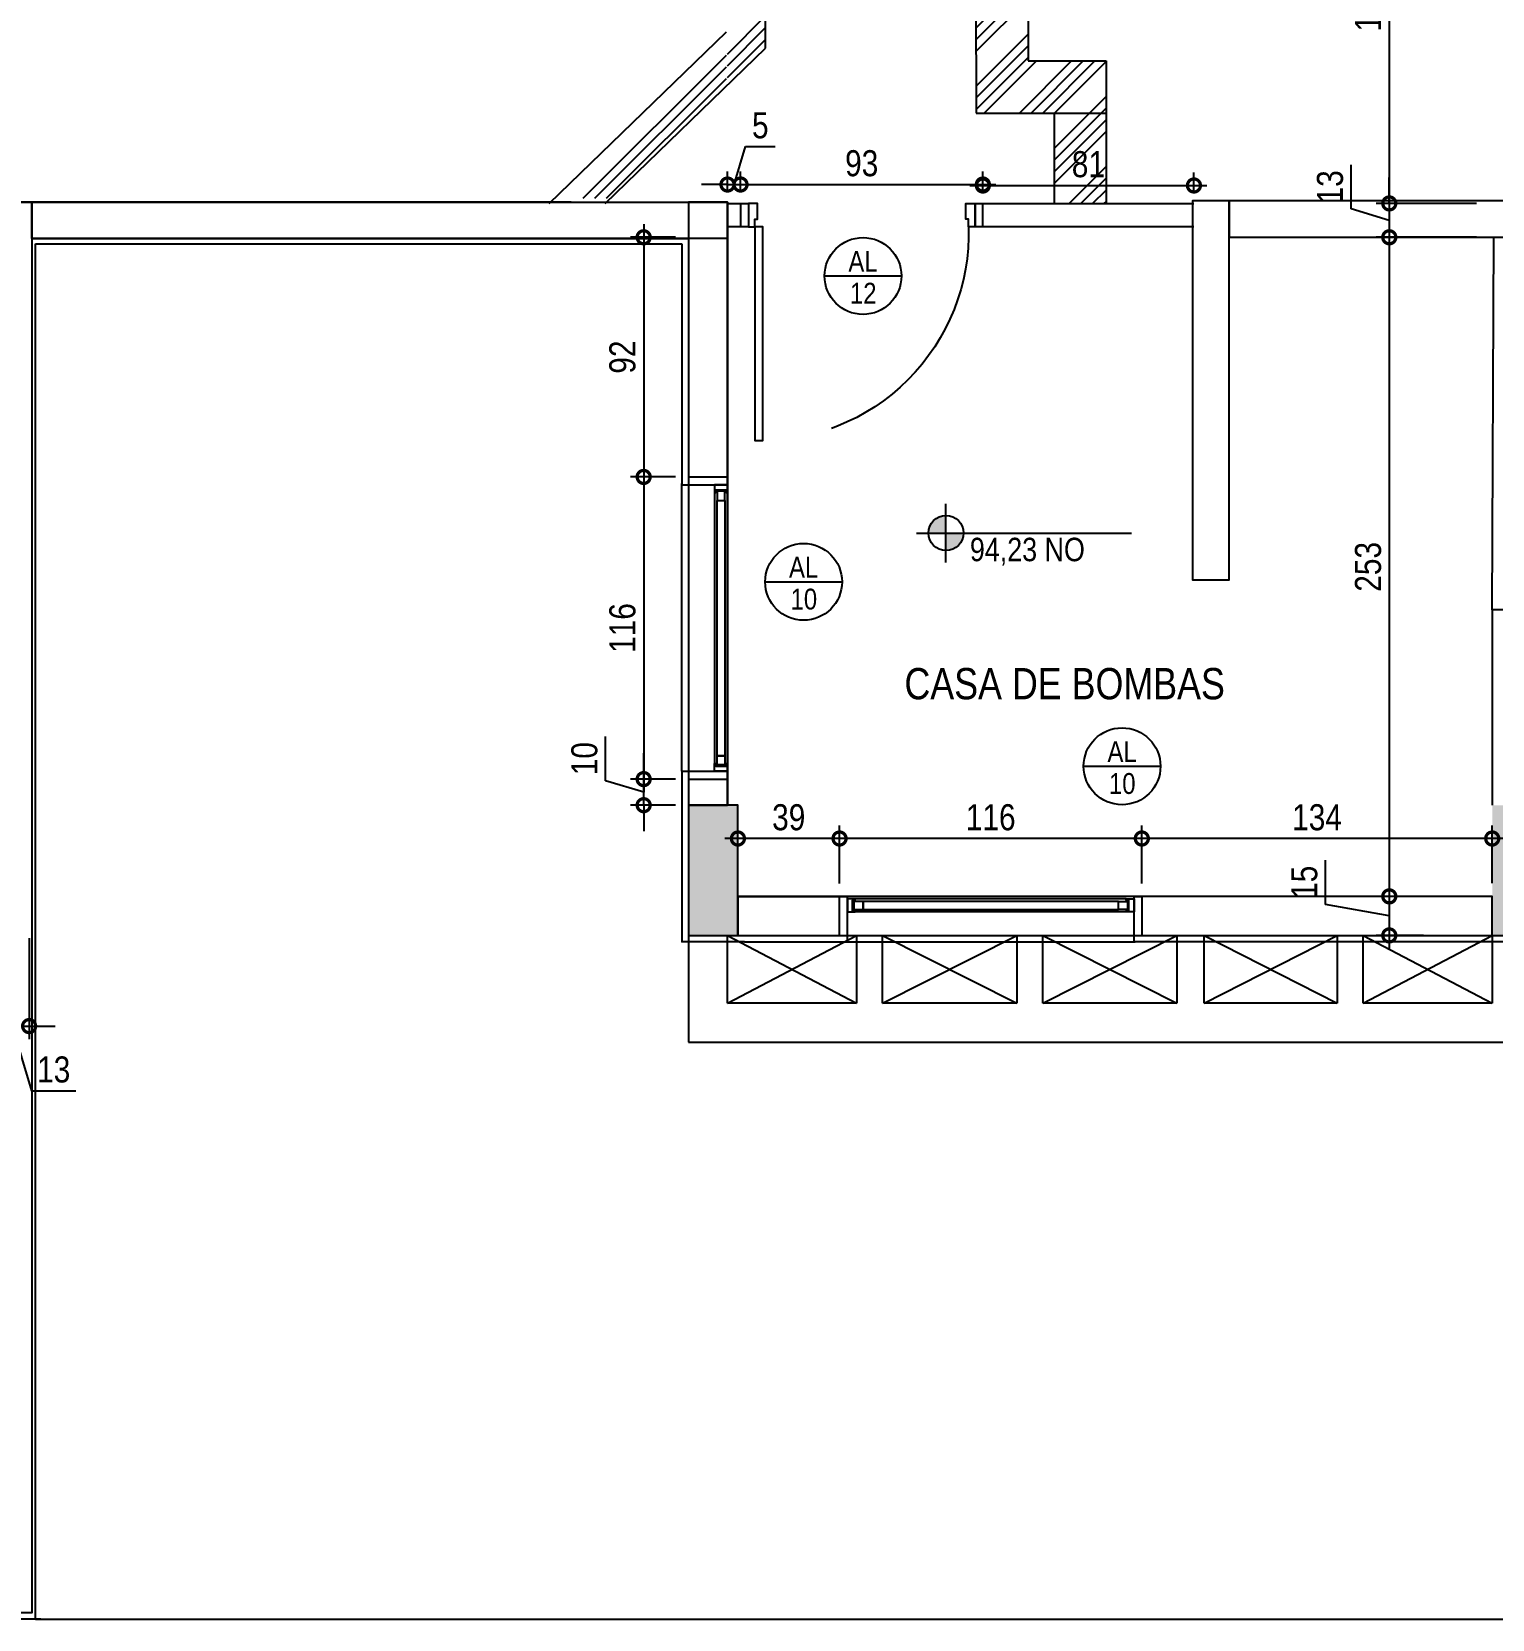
# Model space of a CAD drawing. Header units: metres. Extents: x -38 to 570, y -75 to 184.
# Drawn here: x 0.14 to 5.74, y -9.39 to -3.3 of the extents above; entities that cross this region are included whole.
import ezdxf
from ezdxf.enums import TextEntityAlignment as Align

# ---------------------------------------------------------------- set-up
doc = ezdxf.new("R2010")
doc.units = ezdxf.units.M
for name, pattern in [('CONTINUOS', [0]), ('DASHEDX2', [1.5, 1, -0.5]), ('ESTILO_TQS_0001', [1, 0.7, -0.3])]:
    doc.linetypes.add(name, pattern=pattern)
for name, color, linetype in [('1', 232, 'DASHEDX2'), ('21', 232, 'Continuous'), ('210', 15, 'ESTILO_TQS_0001'), ('28', 232, 'Continuous'), ('3', 2, 'Continuous'), ('ARQ-ALV ACAB', 4, 'Continuous'), ('ARQ-ALV OSSO', 5, 'Continuous'), ('ARQ-AUX', 7, 'Continuous'), ('ARQ-AUX1', 1, 'Continuous'), ('ARQ-CAX @ 1', 1, 'Continuous'), ('ARQ-DIM', 2, 'Continuous'), ('ARQ-PRJ', 7, 'DASHEDX2'), ('ARQ-SIM', 1, 'Continuous'), ('ARQ-TXT', 2, 'Continuous')]:
    doc.layers.add(name, color=color, linetype=linetype)
doc.styles.add('Adesa', font='ARIALN.TTF')
doc.styles.add('M50', font='ARIALN.TTF', dxfattribs={"height": 0.15})
doc.dimstyles.new('ADESA 1-0050', dxfattribs={"dimtxt": 0.1, "dimasz": 0.1, "dimexe": 0.05, "dimexo": 0.05, "dimgap": 0.03, "dimtad": 1, "dimdec": 1, "dimlfac": 100, "dimzin": 12, "dimtxsty": 'Adesa', "dimblk": 'DOTSMALL', "dimcen": 1, "dimdle": 0.05, "dimclrd": 1, "dimclre": 1, "dimclrt": 256, "dimazin": 3, "dimtm": 1e-09, "dimtfac": 1, "dimtdec": 1, "dimtmove": 1, "dimatfit": 0, "dimldrblk": 'DOTSMALL', "dimfxl": 0.8, "dimtvp": 2, "dimtolj": 1, "dimtzin": 0, "dimarcsym": 0})

# ---------------------------------------------------------------- blocks, each defined once
blk = doc.blocks.new('NipAcOs')
at = {"layer": 'ARQ-SIM'}
h = blk.add_hatch(color=256, dxfattribs=at)
h.dxf.hatch_style = 1
h.paths.add_polyline_path([(0, 0.15, 0.414214), (-0.15, 0), (0, 0)])
h.paths.add_polyline_path([(0.15, 0), (0, 0), (0, -0.15, 0.414214)])
for p, q in [((0, -0.25), (0, 0.25)), ((-0.25, 0), (0.15, 0)), ((0.15, 0), (1.583, 0))]:
    blk.add_line(p, q, dxfattribs=at)
blk.add_circle((0, 0), 0.15, dxfattribs=at)
at = {"style": 'Adesa'}
for p in [(0.204, 0.06), (0.204, -0.24)]:
    blk.add_attdef('000,00', p, '', height=0.2, dxfattribs=at)
blk = doc.blocks.new('*U806')
at = {"color": 0, "linetype": 'ByBlock', "ltscale": 0.5}
for points in [[(0.02, -0.045), (0.02, -0.045), (0.02, -0.045), (0.02, -0.045), (0.02, -0.045), (0.02, -0.045), (0.02, -0.045), (0.02, -0.045), (0.02, -0.045), (0.03, -0.045), (0.03, -0.05), (0, -0.05), (0, 0), (0.03, 0), (0.03, -0.005), (0.02, -0.005), (0.02, -0.045)], [(1.08, -0.045), (1.08, -0.045), (1.08, -0.045), (1.08, -0.045), (1.08, -0.045), (1.08, -0.045), (1.08, -0.045), (1.08, -0.045), (1.08, -0.045), (1.07, -0.045), (1.07, -0.05), (1.1, -0.05), (1.1, 0), (1.07, 0), (1.07, -0.005), (1.08, -0.005), (1.08, -0.045)], [(0.025, -0.01), (0.06, -0.01), (0.06, -0.04), (0.025, -0.04)], [(1.075, -0.01), (1.04, -0.01), (1.04, -0.04), (1.075, -0.04)]]:
    blk.add_lwpolyline(points, close=True, dxfattribs=at)
at = {"color": 8, "linetype": 'ByBlock', "ltscale": 0.5}
for points in [[(1.07, 0), (0.03, 0)], [(1.07, -0.05), (0.03, -0.05)]]:
    blk.add_lwpolyline(points, dxfattribs=at)
at = {"color": 7, "linetype": 'ByBlock', "ltscale": 0.5}
blk.add_lwpolyline([(1.04, -0.01), (1.04, -0.04), (0.06, -0.04), (0.06, -0.01)], close=True, dxfattribs=at)
blk = doc.blocks.new('*U784')
for points in [[(-0.845, -0.1), (-0.82, -0.1), (-0.82, -0.07), (-0.81, -0.07), (-0.81, -0.0099), (-0.845, -0.0099), (-0.845, -0.1)], [(0.025, -0.1), (0, -0.1), (0, -0.07), (-0.01, -0.07), (-0.01, -0.0099), (0.025, -0.0099), (0.025, -0.1)], [(0, -0.1), (0, -0.9204), (-0.03, -0.9204), (-0.03, -0.1)]]:
    blk.add_lwpolyline(points, close=True)
at = {"layer": 'ARQ-PRJ'}
blk.add_arc((-0.0237, -0.1242), 0.7967, 178.25988, 271.70132, dxfattribs=at)
blk = doc.blocks.new('EST-PR-012-BAR-R02')
at = {"layer": '1', "color": 1, "linetype": 'CONTINUOS'}
for points in [[(645.7, -552), (574.48, -552)], [(574.48, -552), (574.48, -627)], [(266, -677), (266, -718)], [(281, -703), (281, -677)], [(285, -677), (330.49, -677)], [(330.49, -677), (330.49, -703)], [(340.49, -677), (391.99, -677)], [(340.49, -703), (340.49, -677)], [(391.99, -677), (391.99, -703)], [(401.99, -677), (453.49, -677)], [(401.99, -703), (401.99, -677)], [(453.49, -677), (453.49, -703)], [(463.99, -677), (514.99, -677)], [(463.99, -703), (463.99, -677)], [(514.99, -677), (514.99, -703)], [(524.99, -677), (574.48, -677)], [(524.99, -703), (524.99, -677)], [(574.48, -677), (574.48, -703)], [(330.49, -703), (281, -703)], [(391.99, -703), (340.49, -703)], [(453.49, -703), (401.99, -703)], [(514.99, -703), (463.99, -703)], [(574.48, -703), (524.99, -703)], [(266, -718), (334.99, -718)], [(334.99, -718), (396.49, -718)], [(396.49, -718), (457.99, -718)], [(457.99, -718), (519.49, -718)], [(519.49, -718), (581.98, -718)]]:
    blk.add_lwpolyline(points, dxfattribs=at)
at = {"layer": '21'}
for p, q in [((281, -703), (330.49, -677)), ((281, -677), (330.49, -703)), ((340.49, -703), (391.99, -677)), ((340.49, -677), (391.99, -703)), ((401.99, -703), (453.49, -677)), ((401.99, -677), (453.49, -703)), ((463.99, -703), (514.99, -677)), ((463.99, -677), (514.99, -703)), ((524.99, -703), (574.48, -677)), ((524.99, -677), (574.48, -703))]:
    blk.add_line(p, q, dxfattribs=at)
at = {"layer": '210'}
for p, q in [((330.49, -677), (340.49, -677)), ((391.99, -677), (401.99, -677)), ((453.49, -677), (463.99, -677)), ((514.99, -677), (524.99, -677))]:
    blk.add_line(p, q, dxfattribs=at)
blk = doc.blocks.new('*U823')
at = {"color": 0, "linetype": 'ByBlock', "ltscale": 0.5}
for points in [[(0.02, -0.045), (0.02, -0.045), (0.02, -0.045), (0.02, -0.045), (0.02, -0.045), (0.02, -0.045), (0.02, -0.045), (0.02, -0.045), (0.02, -0.045), (0.03, -0.045), (0.03, -0.05), (0, -0.05), (0, 0), (0.03, 0), (0.03, -0.005), (0.02, -0.005), (0.02, -0.045)], [(1.08, -0.045), (1.08, -0.045), (1.08, -0.045), (1.08, -0.045), (1.08, -0.045), (1.08, -0.045), (1.08, -0.045), (1.08, -0.045), (1.08, -0.045), (1.07, -0.045), (1.07, -0.05), (1.1, -0.05), (1.1, 0), (1.07, 0), (1.07, -0.005), (1.08, -0.005), (1.08, -0.045)], [(0.025, -0.01), (0.06, -0.01), (0.06, -0.04), (0.025, -0.04)], [(1.075, -0.01), (1.04, -0.01), (1.04, -0.04), (1.075, -0.04)]]:
    blk.add_lwpolyline(points, close=True, dxfattribs=at)
at = {"color": 8, "linetype": 'ByBlock', "ltscale": 0.5}
for points in [[(1.07, 0), (0.03, 0)], [(1.07, -0.05), (0.03, -0.05)]]:
    blk.add_lwpolyline(points, dxfattribs=at)
at = {"color": 7, "linetype": 'ByBlock', "ltscale": 0.5}
blk.add_lwpolyline([(1.04, -0.01), (1.04, -0.04), (0.06, -0.04), (0.06, -0.01)], close=True, dxfattribs=at)
blk = doc.blocks.new('A$C3afc5645')
h = blk.add_hatch()
h.set_pattern_fill('ANSI34', color=8, scale=0.01)
h.paths.add_polyline_path([(4.2634, -3.6133), (4.0634, -3.6133), (4.0634, -3.9609), (4.2634, -3.9609)])
h.paths.add_polyline_path([(4.2634, -3.6133), (4.2634, -3.4133), (3.9641, -3.4133), (3.9617, -2.4498), (3.7617, -2.4503), (3.7646, -3.6133)])
h.paths.add_polyline_path([(9.9254, -3.6922), (10.1254, -3.6922), (10.1254, -4.7922), (9.9254, -4.7922)])
h.paths.add_polyline_path([(9.9254, -2.7177), (10.1254, -2.7177), (10.1254, -1.6177), (9.9254, -1.6177)])
at = {"layer": 'ARQ-AUX1'}
h = blk.add_hatch(dxfattribs=at)
h.set_pattern_fill('ANSI34', color=8, scale=0.01)
h.paths.add_polyline_path([(2.956, -2.45), (2.881, -2.45), (2.881, -3.2051), (2.956, -3.2051)])
h.paths.add_polyline_path([(2.881, -2.45), (2.81, -2.45), (2.81, -2.49), (2.81, -3.2051), (2.881, -3.2051)])
h.paths.add_polyline_path([(2.956, -3.2051), (2.881, -3.2051), (2.881, -3.4372), (2.956, -3.3646)])
h.paths.add_polyline_path([(2.881, -3.2051), (2.8099, -3.2051), (2.8099, -3.506), (2.881, -3.4372)])
h.paths.add_polyline_path([(2.806, -3.301), (2.6599, -3.4424), (2.6599, -3.6511), (2.806, -3.5098)])
h.paths.add_polyline_path([(2.6599, -3.4424), (2.1457, -3.9401), (2.3614, -3.9401), (2.6599, -3.6511)])
for p, q in [((2.956, -3.3646, 0), (2.956, -2.4454)), ((3.7617, -2.4503, 0), (3.7646, -3.6133, 0)), ((3.9617, -2.4498, 0), (3.9641, -3.4133, 0)), ((2.1252, -3.9599, 0), (2.806, -3.301, 0)), ((2.3407, -3.9601, 0), (2.956, -3.3646, 0)), ((3.9641, -3.4133, 0), (4.2634, -3.4133, 0)), ((4.2634, -3.4133, 0), (4.2634, -3.9609, 0)), ((3.7646, -3.6133, 0), (4.2634, -3.6133, 0)), ((4.0634, -3.6144, 0), (4.0634, -3.9609, 0))]:
    blk.add_line(p, q, dxfattribs=at)
at = {"layer": 'ARQ-AUX1', "elevation": 0}
for points in [[(4.2634, -3.4133), (4.2634, -3.6133)], [(4.0634, -3.9609), (4.2634, -3.9609)]]:
    blk.add_lwpolyline(points, dxfattribs=at)
blk = doc.blocks.new('est-lo-12-bar-r05')
at = {"layer": '3'}
h = blk.add_hatch(color=8, dxfattribs=at)
h.dxf.hatch_style = 1
h.paths.add_polyline_path([(265.995777, -14.002855), (284.995777, -14.002855), (284.995777, 35.997145), (265.995777, 35.997145)])
h.paths.add_polyline_path([(574.479516, -14.002855), (593.479516, -14.002855), (593.479516, 35.997145), (574.479516, 35.997145)])
h.paths.add_polyline_path([(574.479516, -677.000531), (593.479516, -677.000531), (593.479516, -627.000531), (574.479516, -627.000531)])
h.paths.add_polyline_path([(265.995777, -677.000531), (284.995777, -677.000531), (284.995777, -627.000531), (265.995777, -627.000531)])
h.paths.add_polyline_path([(-805.000061, -14.002855), (-786.000061, -14.002855), (-786.000061, 35.997145), (-805.000061, 35.997145)])
h.paths.add_polyline_path([(-1113.500883, -14.002855), (-1094.500883, -14.002855), (-1094.500883, 35.997145), (-1113.500883, 35.997145)])
h.paths.add_polyline_path([(-1113.500883, -677.000531), (-1094.500883, -677.000531), (-1094.500883, -627.000531), (-1113.500883, -627.000531)])
h.paths.add_polyline_path([(-805.000061, -677.000531), (-786.000061, -677.000531), (-786.000061, -627.000531), (-805.000061, -627.000531)])
at = {"layer": '28'}
for p, q in [((14, -409.500771), (14, -395.500713)), ((14, -395.500713), (280.995777, -395.500713)), ((280.995777, -409.501406), (14, -409.500771))]:
    blk.add_line(p, q, dxfattribs=at)
for points in [[(-251.979379, -937.001358), (-251.979379, -923.000499), (-232.004486, -922.9998), (-232.004486, -855.000659), (-213.004486, -855.000659), (-213.004486, -923.000659), (-0.004452, -923.001358), (-0.004452, -414.503177), (-213.011238, -414.503177), (-213.011238, -482.000175), (-232.011238, -482.000175), (-232.011238, -395.503177), (14, -395.503177), (14, -409.003386), (14, -409.003386), (14, -937.001358), (-251.979379, -937.001358)], [(265.995777, -626.999721), (280.995777, -626.999721), (280.995777, -395.500713), (265.995777, -395.500713), (265.995777, -626.999721)], [(265.995777, -409.003177), (265.995777, -626.999721)], [(280.995777, -626.999721), (280.995777, -409.003177)], [(284.995777, -676.999721), (574.479516, -676.999721), (574.479516, -661.999721), (284.995777, -661.999721), (284.995777, -676.999721)], [(574.479516, -661.999721), (284.995777, -661.999721)], [(284.995777, -676.999721), (574.479516, -676.999721)]]:
    blk.add_lwpolyline(points, dxfattribs=at)
for points in [[(459.496043, -540.492167), (473.496043, -540.492167), (473.496043, -394.990119), (459.496043, -394.990119)], [(473.496043, -408.991091), (741.985584, -408.991091), (741.985584, -394.989464), (473.496043, -394.989464)]]:
    blk.add_lwpolyline(points, close=True, dxfattribs=at)
at = {"layer": '3', "linetype": 'Continuous'}
blk.add_lwpolyline([(265.995777, -677.000531), (284.995777, -677.000531), (284.995777, -627.000531), (265.995777, -627.000531), (265.995777, -677.000531)], dxfattribs=at)
blk = doc.blocks.new('COBERTURA')
at = {"layer": 'ARQ-ALV ACAB'}
for p, q in [((0.1549, -4.1151), (2.2404, -4.1151, 0)), ((2.1804, -4.1151, 0), (2.635, -4.1151, 0)), ((2.635, -4.1151, 0), (2.635, -5.04)), ((2.635, -4.435), (2.635, -4.4361)), ((2.6349, -5.04), (2.81, -5.04)), ((2.6349, -6.14), (2.635, -6.795)), ((2.6349, -6.14), (2.8099, -6.14)), ((3.27, -6.795), (3.27, -6.62)), ((2.875, -6.795), (3.27, -6.795)), ((0.1749, -9.3949), (-2.5475, -9.3949))]:
    blk.add_line(p, q, dxfattribs=at)
for points in [[(2.86, -3.96), (2.89, -3.96), (2.89, -4.0501), (2.86, -4.0501)], [(3.79, -4.0499), (3.76, -4.0499), (3.76, -3.96), (3.79, -3.96)], [(0.1549, -9.3949), (0.1549, -4.1151)], [(2.8099, -5.01), (2.8099, -5.04)], [(2.8099, -6.14), (2.8099, -6.17)], [(3.24, -6.62), (3.2713, -6.62)], [(5.9198, -6.7951), (4.37, -6.795), (4.37, -6.62), (4.4, -6.62)], [(2.875, -6.795), (2.875, -6.795), (2.635, -6.795), (2.635, -6.795)]]:
    blk.add_lwpolyline(points, dxfattribs=at)
blk.add_lwpolyline([(2.81, -4.1131), (2.81, -4.1131)], close=True, dxfattribs=at)
at = {"layer": 'ARQ-ALV OSSO'}
for p, q in [((2.2104, -3.955), (0, -3.955)), ((0.14, -4.095), (2.2104, -4.095)), ((2.6599, -5.01), (2.8099, -5.01)), ((2.6599, -6.17), (2.8099, -6.17))]:
    blk.add_line(p, q, dxfattribs=at)
for points in [[(2.2104, -3.955), (2.81, -3.955), (2.81, -3.955), (2.81, -3.955)], [(2.8099, -3.955), (2.8099, -5.07)], [(2.81, -3.9601), (2.86, -3.9601), (2.86, -4.0501), (2.81, -4.0501)], [(0.14, -4.095), (0.14, -9.3699), (-2.5475, -9.3699), (-5.17, -9.3699)], [(2.2104, -4.095), (2.66, -4.095), (2.66, -4.41), (2.66, -4.4111), (2.66, -5.04)], [(2.66, -6.14), (2.66, -6.77), (3.24, -6.77)], [(2.8099, -6.11), (2.8099, -6.27)], [(2.8099, -6.17), (2.8099, -6.2705)], [(2.85, -6.62), (3.24, -6.62)], [(3.24, -6.77), (3.24, -6.62)], [(3.24, -6.77), (3.24, -6.62)], [(5.738, -6.6201), (4.4, -6.62), (4.4, -6.77)], [(4.4, -6.77), (5.8948, -6.7701)]]:
    blk.add_lwpolyline(points, dxfattribs=at)
at = {"layer": 'ARQ-ALV OSSO', "elevation": 0}
for points in [[(4.6, -4.0499), (3.79, -4.0499), (3.79, -3.96), (4.6, -3.96)], [(5.7447, -5.5199), (5.7515, -4.09)]]:
    blk.add_lwpolyline(points, dxfattribs=at)
at = {"layer": 'ARQ-ALV OSSO'}
blk.add_lwpolyline([(4.595, -3.9499), (4.595, -5.4049), (4.735, -5.4049), (4.735, -4.0899), (7.4199, -4.0899), (7.4199, -3.9499)], close=True, dxfattribs=at)
at = {"layer": 'ARQ-ALV OSSO', "elevation": 0}
blk.add_lwpolyline([(2.81, -4.105), (2.81, -4.105)], close=True, dxfattribs=at)
at = {"layer": 'ARQ-AUX'}
for points in [[(2.6349, -6.14), (2.6349, -5.035)], [(0.1549, -9.3949), (10.145, -9.395)]]:
    blk.add_lwpolyline(points, dxfattribs=at)
at = {"layer": 'ARQ-AUX', "elevation": 0}
blk.add_lwpolyline([(3.27, -6.7949), (4.375, -6.7949)], dxfattribs=at)
at = {"linetype": 'Continuous', "xscale": 0.01, "yscale": 0.01, "zscale": 0.01}
for name, p in [('est-lo-12-bar-r05', (0, 0)), ('EST-PR-012-BAR-R02', (0, -0.0001, 0))]:
    blk.add_blockref(name, p, dxfattribs=at)
at = {"layer": 'ARQ-CAX @ 1', "xscale": -1}
blk.add_blockref('*U784', (2.915, -3.9501), dxfattribs=at)
at = {"layer": 'ARQ-CAX @ 1', "rotation": 90.00000000000001}
blk.add_blockref('*U823', (2.7599, -6.14), dxfattribs=at)
at = {"layer": 'ARQ-CAX @ 1', "xscale": -1, "rotation": 180}
blk.add_blockref('*U806', (3.27, -6.68), dxfattribs=at)
at = {"layer": 'ARQ-DIM'}
blk.add_blockref('A$C3afc5645', (0, 0), dxfattribs=at)
blk = doc.blocks.new('TIPO COTA$0$Chamada_planta')
at = {"layer": 'ARQ-SIM'}
blk.add_line((-0.983, 0), (0.983, 0), dxfattribs=at)
blk.add_circle((0, 0), 0.983, dxfattribs=at)
at = {"layer": 'ARQ-SIM', "color": 2, "style": 'Adesa'}
for tag, p in [('NUMERO', (0, 0.234)), ('C.D.', (0, -0.272))]:
    blk.add_attdef(tag, text='', height=0.5, dxfattribs=at).set_placement(p, align=Align.MIDDLE_CENTER)
blk = doc.blocks.new('_DotSmall')
at = {"color": 0, "linetype": 'ByBlock', "const_width": 0.5}
blk.add_lwpolyline([(-0.0625, 0, 1), (0.0625, 0, 1)], format="xyb", close=True, dxfattribs=at)
blk = doc.blocks.new('*D585')
at = {"layer": 'ARQ-DIM', "color": 1, "lineweight": -2, "transparency": 16777216}
for p, q in [((5.7948, -6.398), (4.35, -6.398)), ((4.4, -6.5712), (4.4, -6.348)), ((5.7448, -6.57), (5.7448, -6.348))]:
    blk.add_line(p, q, dxfattribs=at)
at = {"layer": 'Defpoints', "color": 0, "transparency": 16777216}
for p in [(4.4, -6.398), (4.4, -6.6212, 0), (5.7448, -6.62, 0)]:
    blk.add_point(p, dxfattribs=at)
at = {"layer": 'ARQ-DIM', "color": 1, "lineweight": -2, "transparency": 16777216, "xscale": 0.1, "yscale": 0.1, "zscale": 0.1, "rotation": 180}
blk.add_blockref('_DotSmall', (4.4, -6.398), dxfattribs=at)
at = {"layer": 'ARQ-DIM', "color": 1, "lineweight": -2, "transparency": 16777216, "xscale": 0.1, "yscale": 0.1, "zscale": 0.1}
blk.add_blockref('_DotSmall', (5.7448, -6.398), dxfattribs=at)
at = {"layer": 'ARQ-DIM', "transparency": 16777216, "insert": (5.0724, -6.317), "char_height": 0.1, "attachment_point": 5, "style": 'Adesa'}
blk.add_mtext('\\A1;134', dxfattribs=at)
blk = doc.blocks.new('*D586')
at = {"layer": 'ARQ-DIM', "color": 1, "lineweight": -2, "transparency": 16777216}
for p, q in [((4.45, -6.398), (3.19, -6.398)), ((3.24, -6.5712), (3.24, -6.348)), ((4.4, -6.5712), (4.4, -6.348))]:
    blk.add_line(p, q, dxfattribs=at)
at = {"layer": 'Defpoints', "color": 0, "transparency": 16777216}
for p in [(3.24, -6.398), (3.24, -6.6212, 0), (4.4, -6.6212, 0)]:
    blk.add_point(p, dxfattribs=at)
at = {"layer": 'ARQ-DIM', "color": 1, "lineweight": -2, "transparency": 16777216, "xscale": 0.1, "yscale": 0.1, "zscale": 0.1, "rotation": 180}
blk.add_blockref('_DotSmall', (3.24, -6.398), dxfattribs=at)
at = {"layer": 'ARQ-DIM', "color": 1, "lineweight": -2, "transparency": 16777216, "xscale": 0.1, "yscale": 0.1, "zscale": 0.1}
blk.add_blockref('_DotSmall', (4.4, -6.398), dxfattribs=at)
at = {"layer": 'ARQ-DIM', "transparency": 16777216, "insert": (3.82, -6.317), "char_height": 0.1, "attachment_point": 5, "style": 'Adesa'}
blk.add_mtext('\\A1;116', dxfattribs=at)
blk = doc.blocks.new('*D587')
at = {"layer": 'ARQ-DIM', "color": 1, "lineweight": -2, "transparency": 16777216}
for p, q in [((3.29, -6.398), (2.8, -6.398)), ((2.85, -6.57), (2.85, -6.348)), ((3.24, -6.5712), (3.24, -6.348))]:
    blk.add_line(p, q, dxfattribs=at)
at = {"layer": 'Defpoints', "color": 0, "transparency": 16777216}
for p in [(2.85, -6.398), (2.85, -6.62, 0), (3.24, -6.6212, 0)]:
    blk.add_point(p, dxfattribs=at)
at = {"layer": 'ARQ-DIM', "color": 1, "lineweight": -2, "transparency": 16777216, "xscale": 0.1, "yscale": 0.1, "zscale": 0.1, "rotation": 180}
blk.add_blockref('_DotSmall', (2.85, -6.398), dxfattribs=at)
at = {"layer": 'ARQ-DIM', "color": 1, "lineweight": -2, "transparency": 16777216, "xscale": 0.1, "yscale": 0.1, "zscale": 0.1}
blk.add_blockref('_DotSmall', (3.24, -6.398), dxfattribs=at)
at = {"layer": 'ARQ-DIM', "transparency": 16777216, "insert": (3.045, -6.317), "char_height": 0.1, "attachment_point": 5, "style": 'Adesa'}
blk.add_mtext('\\A1;39', dxfattribs=at)
blk = doc.blocks.new('*D605')
at = {"layer": 'ARQ-DIM', "color": 1, "lineweight": -2, "transparency": 16777216}
for p, q in [((5.3497, -2.4), (5.3497, -4.0101)), ((5.685, -2.45), (5.2997, -2.45)), ((5.5518, -3.9601), (5.2997, -3.9601))]:
    blk.add_line(p, q, dxfattribs=at)
at = {"layer": 'Defpoints', "color": 0, "transparency": 16777216}
for p in [(5.735, -2.45, 0), (5.3497, -3.9601), (5.6018, -3.9601, 0)]:
    blk.add_point(p, dxfattribs=at)
at = {"layer": 'ARQ-DIM', "color": 1, "lineweight": -2, "transparency": 16777216, "xscale": 0.1, "yscale": 0.1, "zscale": 0.1}
for p, rotation in [((5.3497, -2.45), 90), ((5.3497, -3.9601), 270)]:
    blk.add_blockref('_DotSmall', p, dxfattribs=dict(at, rotation=rotation))
at = {"layer": 'ARQ-DIM', "transparency": 16777216, "insert": (5.2686, -3.205), "char_height": 0.1, "attachment_point": 5, "rotation": 90, "style": 'Adesa'}
blk.add_mtext('\\A1;151', dxfattribs=at)
blk = doc.blocks.new('*D606')
at = {"layer": 'ARQ-DIM', "color": 1, "lineweight": -2, "transparency": 16777216}
for p, q in [((5.2036, -3.9812), (5.2036, -3.8115)), ((5.3497, -3.9601), (5.3497, -3.8601)), ((5.685, -3.9601), (5.2997, -3.9601)), ((5.3497, -3.9601), (5.3497, -4.09)), ((5.3497, -3.9601), (5.3497, -4.09)), ((5.3497, -4.0251), (5.2036, -3.9812)), ((5.685, -4.09), (5.2997, -4.09)), ((5.3497, -4.09), (5.3497, -4.19))]:
    blk.add_line(p, q, dxfattribs=at)
at = {"layer": 'Defpoints', "color": 0, "transparency": 16777216}
for p in [(5.735, -3.9601), (5.3497, -4.09), (5.735, -4.09)]:
    blk.add_point(p, dxfattribs=at)
at = {"layer": 'ARQ-DIM', "color": 1, "lineweight": -2, "transparency": 16777216, "xscale": 0.1, "yscale": 0.1, "zscale": 0.1}
for p, rotation in [((5.3497, -3.9601), 270), ((5.3497, -4.09), 90)]:
    blk.add_blockref('_DotSmall', p, dxfattribs=dict(at, rotation=rotation))
at = {"layer": 'ARQ-DIM', "transparency": 16777216, "insert": (5.1226, -3.8964), "char_height": 0.1, "attachment_point": 5, "rotation": 90, "style": 'Adesa'}
blk.add_mtext('\\A1;13', dxfattribs=at)
blk = doc.blocks.new('*D614')
at = {"layer": 'ARQ-DIM', "color": 1, "lineweight": -2, "transparency": 16777216}
for p, q in [((-0.0001, -6.79), (-0.0001, -7.1681)), ((0.1299, -6.78), (0.1299, -7.1681)), ((-0.0001, -7.1181), (-0.1001, -7.1181)), ((-0.0001, -7.1181), (0.1299, -7.1181)), ((-0.0001, -7.1181), (0.1299, -7.1181)), ((0.0649, -7.1181), (0.1394, -7.3663)), ((0.1299, -7.1181), (0.2299, -7.1181)), ((0.1394, -7.3663), (0.3091, -7.3663))]:
    blk.add_line(p, q, dxfattribs=at)
at = {"layer": 'Defpoints', "color": 0, "transparency": 16777216}
for p in [(-0.0001, -6.74, 0), (0.1299, -6.73, 0), (0.1299, -7.1181)]:
    blk.add_point(p, dxfattribs=at)
at = {"layer": 'ARQ-DIM', "color": 1, "lineweight": -2, "transparency": 16777216, "xscale": 0.1, "yscale": 0.1, "zscale": 0.1}
blk.add_blockref('_DotSmall', (-0.0001, -7.1181), dxfattribs=at)
at = {"layer": 'ARQ-DIM', "color": 1, "lineweight": -2, "transparency": 16777216, "xscale": 0.1, "yscale": 0.1, "zscale": 0.1, "rotation": 180}
blk.add_blockref('_DotSmall', (0.1299, -7.1181), dxfattribs=at)
at = {"layer": 'ARQ-DIM', "transparency": 16777216, "insert": (0.2242, -7.2852), "char_height": 0.1, "attachment_point": 5, "style": 'Adesa'}
blk.add_mtext('\\A1;13', dxfattribs=at)
blk = doc.blocks.new('*D626')
at = {"layer": 'ARQ-DIM', "color": 1, "lineweight": -2, "transparency": 16777216}
for p, q in [((5.3497, -4.04), (5.3497, -6.6701)), ((5.5518, -4.09), (5.2997, -4.09)), ((5.6847, -6.6201), (5.2997, -6.6201))]:
    blk.add_line(p, q, dxfattribs=at)
at = {"layer": 'Defpoints', "color": 0, "transparency": 16777216}
for p in [(5.6018, -4.09, 0), (5.3497, -6.6201), (5.7347, -6.6201, 0)]:
    blk.add_point(p, dxfattribs=at)
at = {"layer": 'ARQ-DIM', "color": 1, "lineweight": -2, "transparency": 16777216, "xscale": 0.1, "yscale": 0.1, "zscale": 0.1}
for p, rotation in [((5.3497, -4.09), 90), ((5.3497, -6.6201), 270)]:
    blk.add_blockref('_DotSmall', p, dxfattribs=dict(at, rotation=rotation))
at = {"layer": 'ARQ-DIM', "transparency": 16777216, "insert": (5.2686, -5.3551), "char_height": 0.1, "attachment_point": 5, "rotation": 90, "style": 'Adesa'}
blk.add_mtext('\\A1;253', dxfattribs=at)
blk = doc.blocks.new('*D627')
at = {"layer": 'ARQ-DIM', "color": 1, "lineweight": -2, "transparency": 16777216}
for p, q in [((5.105, -6.6512), (5.105, -6.4809)), ((5.3497, -6.5701), (5.3497, -6.82)), ((5.3757, -6.6201), (5.2997, -6.6201)), ((5.3497, -6.6951), (5.105, -6.6512)), ((5.4807, -6.77), (5.2997, -6.77))]:
    blk.add_line(p, q, dxfattribs=at)
at = {"layer": 'Defpoints', "color": 0, "transparency": 16777216}
for p in [(5.4257, -6.6201), (5.3497, -6.77), (5.5307, -6.77, 0)]:
    blk.add_point(p, dxfattribs=at)
at = {"layer": 'ARQ-DIM', "color": 1, "lineweight": -2, "transparency": 16777216, "xscale": 0.1, "yscale": 0.1, "zscale": 0.1}
for p, rotation in [((5.3497, -6.6201), 90), ((5.3497, -6.77), 270)]:
    blk.add_blockref('_DotSmall', p, dxfattribs=dict(at, rotation=rotation))
at = {"layer": 'ARQ-DIM', "transparency": 16777216, "insert": (5.024, -6.5661), "char_height": 0.1, "attachment_point": 5, "rotation": 90, "style": 'Adesa'}
blk.add_mtext('\\A1;15', dxfattribs=at)
blk = doc.blocks.new('*D628')
at = {"layer": 'ARQ-DIM', "color": 1, "lineweight": -2, "transparency": 16777216}
for p, q in [((2.835, -3.8875), (2.8787, -3.7416)), ((2.8787, -3.7416), (2.9931, -3.7416)), ((2.81, -3.9101), (2.81, -3.8375)), ((2.86, -3.9063), (2.86, -3.8375)), ((2.81, -3.8875), (2.71, -3.8875)), ((2.81, -3.8875), (2.86, -3.8875)), ((2.81, -3.8875), (2.86, -3.8875)), ((2.86, -3.8875), (2.96, -3.8875))]:
    blk.add_line(p, q, dxfattribs=at)
at = {"layer": 'Defpoints', "color": 0, "transparency": 16777216}
for p in [(2.86, -3.8875), (2.81, -3.9601, 0), (2.86, -3.9563, 0)]:
    blk.add_point(p, dxfattribs=at)
at = {"layer": 'ARQ-DIM', "color": 1, "lineweight": -2, "transparency": 16777216, "xscale": 0.1, "yscale": 0.1, "zscale": 0.1}
blk.add_blockref('_DotSmall', (2.81, -3.8875), dxfattribs=at)
at = {"layer": 'ARQ-DIM', "color": 1, "lineweight": -2, "transparency": 16777216, "xscale": 0.1, "yscale": 0.1, "zscale": 0.1, "rotation": 180}
blk.add_blockref('_DotSmall', (2.86, -3.8875), dxfattribs=at)
at = {"layer": 'ARQ-DIM', "transparency": 16777216, "insert": (2.9359, -3.6608), "char_height": 0.1, "attachment_point": 5, "style": 'Adesa'}
blk.add_mtext('\\A1;5', dxfattribs=at)
blk = doc.blocks.new('*D629')
at = {"layer": 'ARQ-DIM', "color": 1, "lineweight": -2, "transparency": 16777216}
for p, q in [((2.86, -3.9112), (2.86, -3.8375)), ((3.79, -3.9124), (3.79, -3.8375)), ((2.81, -3.8875), (3.84, -3.8875))]:
    blk.add_line(p, q, dxfattribs=at)
at = {"layer": 'Defpoints', "color": 0, "transparency": 16777216}
for p in [(3.79, -3.8875), (2.86, -3.9612, 0), (3.79, -3.9624, 0)]:
    blk.add_point(p, dxfattribs=at)
at = {"layer": 'ARQ-DIM', "color": 1, "lineweight": -2, "transparency": 16777216, "xscale": 0.1, "yscale": 0.1, "zscale": 0.1, "rotation": 180}
blk.add_blockref('_DotSmall', (2.86, -3.8875), dxfattribs=at)
at = {"layer": 'ARQ-DIM', "color": 1, "lineweight": -2, "transparency": 16777216, "xscale": 0.1, "yscale": 0.1, "zscale": 0.1}
blk.add_blockref('_DotSmall', (3.79, -3.8875), dxfattribs=at)
at = {"layer": 'ARQ-DIM', "transparency": 16777216, "insert": (3.325, -3.8064), "char_height": 0.1, "attachment_point": 5, "style": 'Adesa'}
blk.add_mtext('\\A1;93', dxfattribs=at)
blk = doc.blocks.new('*D439')
at = {"layer": 'ARQ-DIM', "color": 1, "lineweight": -2, "transparency": 16777216}
for p, q in [((3.74, -3.8912), (4.65, -3.8912)), ((3.79, -3.91), (3.79, -3.8412)), ((4.6, -3.91), (4.6, -3.8412))]:
    blk.add_line(p, q, dxfattribs=at)
at = {"layer": 'Defpoints', "color": 0, "transparency": 16777216}
for p in [(4.6, -3.8912), (3.79, -3.96, 0), (4.6, -3.96, 0)]:
    blk.add_point(p, dxfattribs=at)
at = {"layer": 'ARQ-DIM', "color": 1, "lineweight": -2, "transparency": 16777216, "xscale": 0.1, "yscale": 0.1, "zscale": 0.1, "rotation": 180}
blk.add_blockref('_DotSmall', (3.79, -3.8912), dxfattribs=at)
at = {"layer": 'ARQ-DIM', "color": 1, "lineweight": -2, "transparency": 16777216, "xscale": 0.1, "yscale": 0.1, "zscale": 0.1}
blk.add_blockref('_DotSmall', (4.6, -3.8912), dxfattribs=at)
at = {"layer": 'ARQ-DIM', "transparency": 16777216, "insert": (4.195, -3.8101), "char_height": 0.1, "attachment_point": 5, "style": 'Adesa'}
blk.add_mtext('\\A1;81', dxfattribs=at)
blk = doc.blocks.new('*D362')
at = {"layer": 'ARQ-DIM', "color": 1, "lineweight": -2, "transparency": 16777216}
for p, q in [((2.4883, -4.0401), (2.4883, -5.06)), ((2.61, -4.0901), (2.4383, -4.0901)), ((2.61, -5.01), (2.4383, -5.01))]:
    blk.add_line(p, q, dxfattribs=at)
at = {"layer": 'Defpoints', "color": 0, "transparency": 16777216}
for p in [(2.66, -4.0901), (2.4883, -5.01), (2.66, -5.01)]:
    blk.add_point(p, dxfattribs=at)
at = {"layer": 'ARQ-DIM', "color": 1, "lineweight": -2, "transparency": 16777216, "xscale": 0.1, "yscale": 0.1, "zscale": 0.1}
for p, rotation in [((2.4883, -4.0901), 90), ((2.4883, -5.01), 270)]:
    blk.add_blockref('_DotSmall', p, dxfattribs=dict(at, rotation=rotation))
at = {"layer": 'ARQ-DIM', "transparency": 16777216, "insert": (2.4072, -4.55), "char_height": 0.1, "attachment_point": 5, "rotation": 90, "style": 'Adesa'}
blk.add_mtext('\\A1;92', dxfattribs=at)
blk = doc.blocks.new('*D363')
at = {"layer": 'ARQ-DIM', "color": 1, "lineweight": -2, "transparency": 16777216}
for p, q in [((2.4883, -4.96), (2.4883, -6.22)), ((2.61, -5.01), (2.4383, -5.01)), ((2.61, -6.17), (2.4383, -6.17))]:
    blk.add_line(p, q, dxfattribs=at)
at = {"layer": 'Defpoints', "color": 0, "transparency": 16777216}
for p in [(2.66, -5.01), (2.4883, -6.17), (2.66, -6.17)]:
    blk.add_point(p, dxfattribs=at)
at = {"layer": 'ARQ-DIM', "color": 1, "lineweight": -2, "transparency": 16777216, "xscale": 0.1, "yscale": 0.1, "zscale": 0.1}
for p, rotation in [((2.4883, -5.01), 90), ((2.4883, -6.17), 270)]:
    blk.add_blockref('_DotSmall', p, dxfattribs=dict(at, rotation=rotation))
at = {"layer": 'ARQ-DIM', "transparency": 16777216, "insert": (2.4072, -5.59), "char_height": 0.1, "attachment_point": 5, "rotation": 90, "style": 'Adesa'}
blk.add_mtext('\\A1;116', dxfattribs=at)
blk = doc.blocks.new('*D364')
at = {"layer": 'ARQ-DIM', "color": 1, "lineweight": -2, "transparency": 16777216}
for p, q in [((2.3422, -6.1762), (2.3422, -6.0067)), ((2.4883, -6.17), (2.4883, -6.07)), ((2.4883, -6.22), (2.3422, -6.1762)), ((2.61, -6.17), (2.4383, -6.17)), ((2.4883, -6.27), (2.4883, -6.17)), ((2.4883, -6.27), (2.4883, -6.17)), ((2.61, -6.27), (2.4383, -6.27)), ((2.4883, -6.27), (2.4883, -6.37))]:
    blk.add_line(p, q, dxfattribs=at)
at = {"layer": 'Defpoints', "color": 0, "transparency": 16777216}
for p in [(2.4883, -6.17), (2.66, -6.17), (2.66, -6.27)]:
    blk.add_point(p, dxfattribs=at)
at = {"layer": 'ARQ-DIM', "color": 1, "lineweight": -2, "transparency": 16777216, "xscale": 0.1, "yscale": 0.1, "zscale": 0.1}
for p, rotation in [((2.4883, -6.17), 270), ((2.4883, -6.27), 90)]:
    blk.add_blockref('_DotSmall', p, dxfattribs=dict(at, rotation=rotation))
at = {"layer": 'ARQ-DIM', "transparency": 16777216, "insert": (2.2612, -6.0915), "char_height": 0.1, "attachment_point": 5, "rotation": 90, "style": 'Adesa'}
blk.add_mtext('\\A1;10', dxfattribs=at)

msp = doc.modelspace()

# ---------------------------------------------------------------- block references
at = {"layer": 'ARQ-DIM'}
msp.add_blockref('COBERTURA', (0, 0), dxfattribs=at)
at = {"layer": 'ARQ-SIM'}
ref = msp.add_blockref('TIPO COTA$0$Chamada_planta', (3.33, -4.2386), dxfattribs=dict(at, xscale=0.15, yscale=0.15, zscale=0.15))
ref.add_attrib('NUMERO', 'AL', dxfattribs={"color": 2, "height": 0.08, "style": 'Adesa'}).set_placement((3.33, -4.1823), align=Align.MIDDLE_CENTER)
ref.add_attrib('C.D.', '12', dxfattribs={"color": 2, "height": 0.08, "style": 'Adesa'}).set_placement((3.3309, -4.3047), align=Align.MIDDLE_CENTER)
ref = msp.add_blockref('NipAcOs', (3.6484, -5.2255), dxfattribs=dict(at, xscale=0.45, yscale=0.45, zscale=0.45))
ref.add_attrib('000,00', '94,23 NO', (3.7402, -5.3335), dxfattribs={"layer": '0', "color": 2, "height": 0.09, "style": 'Adesa'})
ref = msp.add_blockref('TIPO COTA$0$Chamada_planta', (3.1021, -5.4128), dxfattribs=dict(at, xscale=0.15, yscale=0.15, zscale=0.15))
ref.add_attrib('NUMERO', 'AL', dxfattribs={"color": 2, "height": 0.08, "style": 'Adesa'}).set_placement((3.1021, -5.3565), align=Align.MIDDLE_CENTER)
ref.add_attrib('C.D.', '10', dxfattribs={"color": 2, "height": 0.08, "style": 'Adesa'}).set_placement((3.103, -5.4789), align=Align.MIDDLE_CENTER)
ref = msp.add_blockref('TIPO COTA$0$Chamada_planta', (4.3242, -6.1207), dxfattribs=dict(at, xscale=0.15, yscale=0.15, zscale=0.15))
ref.add_attrib('NUMERO', 'AL', dxfattribs={"color": 2, "height": 0.08, "style": 'Adesa'}).set_placement((4.3242, -6.0644), align=Align.MIDDLE_CENTER)
ref.add_attrib('C.D.', '10', dxfattribs={"color": 2, "height": 0.08, "style": 'Adesa'}).set_placement((4.325, -6.1868), align=Align.MIDDLE_CENTER)

# ---------------------------------------------------------------- texts
at = {"layer": 'ARQ-TXT', "style": 'M50'}
msp.add_text('CASA DE BOMBAS', height=0.12, dxfattribs=at).set_placement((4.1039, -5.8035, -0.1142), align=Align.MIDDLE)

# ---------------------------------------------------------------- dimensions: what is measured, and where the dimension line sits
at = {"layer": 'ARQ-DIM'}
for base, p1, p2, angle, picture, middle in [((5.3497, -3.9601, 0), (5.735, -2.45), (5.6018, -3.9601), 90, '*D605', (5.2686, -3.205, 0)), ((5.3497, -4.09), (5.735, -3.9601), (5.735, -4.09), 90, '*D606', (5.1226, -3.9512)), ((2.4883, -5.01), (2.66, -4.0901), (2.66, -5.01), 90, '*D362', (2.4072, -4.55)), ((5.3497, -6.6201, 0), (5.6018, -4.09), (5.7347, -6.6201), 90, '*D626', (5.2686, -5.3551, 0)), ((2.4883, -6.17), (2.66, -5.01), (2.66, -6.17), 90, '*D363', (2.4072, -5.59)), ((2.4883, -6.17), (2.66, -6.27), (2.66, -6.17), 90, '*D364', (2.2612, -6.1462)), ((3.24, -6.398, 0), (4.4, -6.6212), (3.24, -6.6212), 180, '*D586', (3.82, -6.317, 0))]:
    dim = msp.add_linear_dim(base=base, p1=p1, p2=p2, angle=angle, dimstyle='ADESA 1-0050', dxfattribs=at)
    dim.commit()
    dim.dimension.update_dxf_attribs({"geometry": picture, "text_midpoint": middle})
for base, p1, p2, picture, middle in [((2.86, -3.8875, 0), (2.81, -3.9601), (2.86, -3.9563, 0), '*D628', (2.9087, -3.6608, 0)), ((3.79, -3.8875), (2.86, -3.9612, 0), (3.79, -3.9624, 0), '*D629', (3.325, -3.8064)), ((4.6, -3.8912), (3.79, -3.96, 0), (4.6, -3.96, 0), '*D439', (4.195, -3.8101)), ((0.1299, -7.1181, 0), (-0.0001, -6.74), (0.1299, -6.73), '*D614', (0.1694, -7.2852, 0))]:
    dim = msp.add_linear_dim(base=base, p1=p1, p2=p2, dimstyle='ADESA 1-0050', dxfattribs=at)
    dim.commit()
    dim.dimension.update_dxf_attribs({"geometry": picture, "text_midpoint": middle})
for base, p1, p2, picture, middle in [((2.85, -6.398, 0), (3.24, -6.6212), (2.85, -6.62), '*D587', (3.045, -6.317, 0)), ((4.4, -6.398, 0), (5.7448, -6.62), (4.4, -6.6212), '*D585', (5.0724, -6.317, 0))]:
    dim = msp.add_linear_dim(base=base, p1=p1, p2=p2, angle=180, dimstyle='ADESA 1-0050', override={"dimdec": 0}, dxfattribs=at)
    dim.commit()
    dim.dimension.update_dxf_attribs({"geometry": picture, "text_midpoint": middle})
dim = msp.add_linear_dim(base=(5.3497, -6.77, 0), p1=(5.4257, -6.6201, 0), p2=(5.5307, -6.77), angle=90, dimstyle='ADESA 1-0050', dxfattribs=at)
dim.commit()
dim.dimension.update_dxf_attribs({"geometry": '*D627', "text_midpoint": (5.105, -6.6212, 0), "dimtype": 160})

doc.saveas('drawing.dxf')
